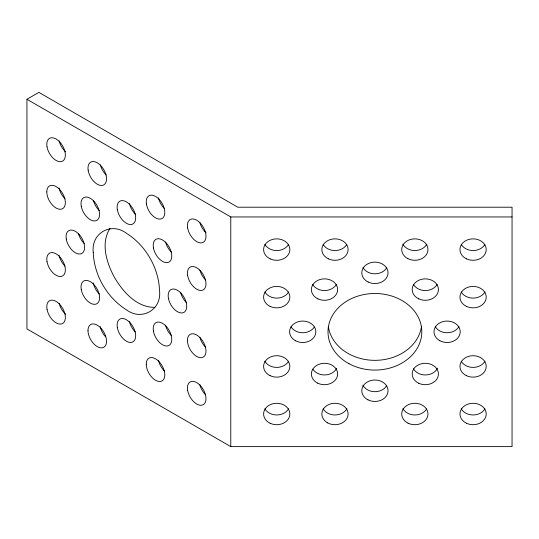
<?xml version="1.0" encoding="UTF-8"?>
<svg xmlns="http://www.w3.org/2000/svg" width="539" height="539" viewBox="0 0 539 539"><rect width="100%" height="100%" fill="white"/><g stroke="black" fill="none" stroke-linecap="round" stroke-linejoin="round"><path stroke-width="0.81" d="M109.983 228.395C100.328 243.561 106.735 263.173 114.612 277.7C123.155 292.044 136.798 307.547 154.875 307.365M26.95 99.277L38.882 92.385L237.773 207.212L512.05 207.212L512.05 446.615L230.78 446.615L26.95 328.931L26.95 99.277L230.78 216.954L512.05 216.954M230.78 216.954L230.78 446.615M288.601 244.396A13.125 10.719 0 0 1 276.723 250.547A13.125 10.719 0 0 1 264.851 244.396M484.925 244.47A13.125 10.719 0 0 1 472.986 250.547A13.125 10.719 0 0 1 461.175 244.315M437.513 368.191A13.125 10.719 0 0 1 425.722 374.955A13.125 10.719 0 0 1 413.433 368.804M437.19 284.403A13.125 10.719 0 0 1 425.311 290.555A13.125 10.719 0 0 1 413.433 284.403M386.706 267.802A13.125 10.719 0 0 1 374.72 273.812A13.125 10.719 0 0 1 362.956 267.519M336.343 284.477A13.125 10.719 0 0 1 324.411 290.555A13.125 10.719 0 0 1 312.593 284.329M458.985 326.594A13.125 10.719 0 0 1 447.121 332.758A13.125 10.719 0 0 1 435.236 326.621M386.611 385.843A13.125 10.719 0 0 1 374.511 391.698A13.125 10.719 0 0 1 362.868 385.25M288.601 408.818A13.125 10.719 0 0 1 276.723 414.969A13.125 10.719 0 0 1 264.851 408.818M314.331 327.038A13.125 10.719 0 0 1 302.541 332.758A13.125 10.719 0 0 1 290.945 326.775M336.606 368.406A13.125 10.719 0 0 1 325.044 374.949A13.125 10.719 0 0 1 312.869 369.202M484.972 408.818A13.125 10.719 0 0 1 473.094 414.969A13.125 10.719 0 0 1 461.216 408.818M421.451 326.762A46.9 38.289 0 0 1 375.009 360.335A46.9 38.289 0 0 1 328.392 326.917M288.601 291.956A13.125 10.719 0 0 1 276.723 298.114A13.125 10.719 0 0 1 264.851 291.956M484.965 361.258A13.125 10.719 0 0 1 473.087 367.409A13.125 10.719 0 0 1 461.216 361.245M484.972 291.956A13.125 10.719 0 0 1 473.094 298.114A13.125 10.719 0 0 1 461.216 291.956M426.861 244.133A13.125 10.719 0 0 1 414.781 250.547A13.125 10.719 0 0 1 402.774 244.039M346.853 244.396A13.125 10.719 0 0 1 334.982 250.547A13.125 10.719 0 0 1 323.104 244.396M426.598 409.02A13.125 10.719 0 0 1 414.558 414.969A13.125 10.719 0 0 1 402.849 408.609M346.873 408.778A13.125 10.719 0 0 1 335.029 414.969A13.125 10.719 0 0 1 323.124 408.852M288.581 361.292A13.125 10.719 0 0 1 276.675 367.409A13.125 10.719 0 0 1 264.824 361.218M99.365 294.004A13.125 7.58 60 0 1 93.24 282.941M65.704 314.277A13.125 7.58 60 0 1 59.182 303.444M65.617 151.809A13.125 7.58 60 0 1 59.155 140.935M135.774 214.509A13.125 7.58 60 0 1 129.421 203.574M206.093 232.861A13.125 7.58 60 0 1 199.929 222.668M171.557 252.326A13.125 7.58 60 0 1 165.594 242.004M99.331 210.614A13.125 7.58 60 0 1 93.395 200.279M84.192 243.48A13.125 7.58 60 0 1 78.566 233.825M135.296 331.95A13.125 7.58 60 0 1 129.448 321.567M171.402 335.541A13.125 7.58 60 0 1 165.547 325.158M205.602 394.791A13.125 7.58 60 0 1 199.76 384.408M186.669 302.79A13.125 7.58 60 0 1 180.599 292.529M105.651 336.862A13.125 7.58 60 0 1 100.234 326.607M164.476 371.068A13.125 7.58 60 0 1 158.486 360.241M205.797 347.412A13.125 7.58 60 0 1 199.902 337.401M65.118 266.178A13.125 7.58 60 0 1 59.068 255.378M65.03 198.83A13.125 7.58 60 0 1 59.047 187.996M106.136 174.966A13.125 7.58 60 0 1 100.382 164.88M205.73 280.085A13.125 7.58 60 0 1 199.881 270.052M164.408 208.613A13.125 7.58 60 0 1 158.473 197.766M93.247 252.279C94.035 275.139 106.965 297.555 126.308 309.743C141.575 321.359 161.875 309.851 159.544 290.757C158.749 267.896 145.826 245.481 126.476 233.293C111.216 221.677 90.909 233.185 93.247 252.279M439.858 340.722A13.125 10.719 0 0 0 460.205 332.442A13.125 10.719 0 0 0 441.252 322.194A13.125 10.719 0 0 0 439.858 340.722M418.749 383.269A13.125 10.719 0 0 0 438.436 373.985A13.125 10.719 0 0 0 418.749 364.708A13.125 10.719 0 0 0 418.749 383.269M368.002 399.844A13.125 10.719 0 0 0 388.033 391.058A13.125 10.719 0 0 0 368.696 381.289A13.125 10.719 0 0 0 368.002 399.844M317.7 383.148A13.125 10.719 0 0 0 337.63 374.221A13.125 10.719 0 0 0 318.199 364.593A13.125 10.719 0 0 0 317.7 383.148M270.16 423.277A13.125 10.719 0 0 0 289.854 413.999A13.125 10.719 0 0 0 270.16 404.715A13.125 10.719 0 0 0 270.16 423.277M295.648 340.816A13.125 10.719 0 0 0 315.834 332.267A13.125 10.719 0 0 0 296.672 322.275A13.125 10.719 0 0 0 295.648 340.816M317.862 298.822A13.125 10.719 0 0 0 337.636 289.665A13.125 10.719 0 0 0 318.03 280.26A13.125 10.719 0 0 0 317.862 298.822M368.184 282.038A13.125 10.719 0 0 0 388.033 272.997A13.125 10.719 0 0 0 368.514 263.483A13.125 10.719 0 0 0 368.184 282.038M418.749 298.862A13.125 10.719 0 0 0 438.436 289.584A13.125 10.719 0 0 0 418.749 280.3A13.125 10.719 0 0 0 418.749 298.862M270.16 258.855A13.125 10.719 0 0 0 289.854 249.577A13.125 10.719 0 0 0 270.16 240.293A13.125 10.719 0 0 0 270.16 258.855M466.437 258.814A13.125 10.719 0 0 0 486.218 249.658A13.125 10.719 0 0 0 466.626 240.246A13.125 10.719 0 0 0 466.437 258.814M466.531 423.277A13.125 10.719 0 0 0 486.218 413.992A13.125 10.719 0 0 0 466.531 404.715A13.125 10.719 0 0 0 466.531 423.277M349.043 363.724A46.9 38.289 0 0 0 421.72 334.113A46.9 38.289 0 0 0 353.968 297.521A46.9 38.289 0 0 0 349.043 363.724M408.036 423.162A13.125 10.719 0 0 0 427.966 414.228A13.125 10.719 0 0 0 408.522 404.6A13.125 10.719 0 0 0 408.036 423.162M327.759 422.947A13.125 10.719 0 0 0 348.079 414.626A13.125 10.719 0 0 0 329.1 404.412A13.125 10.719 0 0 0 327.759 422.947M270.12 375.69A13.125 10.719 0 0 0 289.854 366.473A13.125 10.719 0 0 0 270.207 357.128A13.125 10.719 0 0 0 270.12 375.69M270.16 306.421A13.125 10.719 0 0 0 289.854 297.137A13.125 10.719 0 0 0 270.16 287.853A13.125 10.719 0 0 0 270.16 306.421M328.413 258.855A13.125 10.719 0 0 0 348.106 249.57A13.125 10.719 0 0 0 328.413 240.293A13.125 10.719 0 0 0 328.413 258.855M407.875 258.653A13.125 10.719 0 0 0 427.959 249.961A13.125 10.719 0 0 0 408.697 240.104A13.125 10.719 0 0 0 407.875 258.653M466.531 306.421A13.125 10.719 0 0 0 486.218 297.137A13.125 10.719 0 0 0 466.531 287.853A13.125 10.719 0 0 0 466.531 306.421M466.525 375.71A13.125 10.719 0 0 0 486.218 366.439A13.125 10.719 0 0 0 466.545 357.148A13.125 10.719 0 0 0 466.525 375.71M47.041 309.346A13.125 7.58 60 0 0 62.43 323.595A13.125 7.58 60 0 0 58.758 303.403A13.125 7.58 60 0 0 47.041 309.346M187.633 390.31A13.125 7.58 60 0 0 202.933 404.856A13.125 7.58 60 0 0 199.565 384.765A13.125 7.58 60 0 0 187.633 390.31M153.42 331.067A13.125 7.58 60 0 0 168.727 345.573A13.125 7.58 60 0 0 165.325 325.468A13.125 7.58 60 0 0 153.42 331.067M117.32 327.476A13.125 7.58 60 0 0 132.621 342.009A13.125 7.58 60 0 0 129.245 321.911A13.125 7.58 60 0 0 117.32 327.476M81.261 289.591A13.125 7.58 60 0 0 96.649 303.841A13.125 7.58 60 0 0 92.977 283.649A13.125 7.58 60 0 0 81.261 289.591M66.257 238.986A13.125 7.58 60 0 0 81.53 253.606A13.125 7.58 60 0 0 78.249 233.542A13.125 7.58 60 0 0 66.257 238.986M168.444 298.431A13.125 7.58 60 0 0 183.92 312.404A13.125 7.58 60 0 0 179.965 292.131A13.125 7.58 60 0 0 168.444 298.431M153.453 247.906A13.125 7.58 60 0 0 168.842 262.156A13.125 7.58 60 0 0 165.17 241.964A13.125 7.58 60 0 0 153.453 247.906M117.3 209.482A13.125 7.58 60 0 0 132.56 224.143A13.125 7.58 60 0 0 129.32 204.092A13.125 7.58 60 0 0 117.3 209.482M81.254 206.188A13.125 7.58 60 0 0 96.629 220.491A13.125 7.58 60 0 0 93.011 200.319A13.125 7.58 60 0 0 81.254 206.188M47.021 146.844A13.125 7.58 60 0 0 62.362 161.235A13.125 7.58 60 0 0 58.845 141.097A13.125 7.58 60 0 0 47.021 146.844M187.619 227.835A13.125 7.58 60 0 0 202.88 242.489A13.125 7.58 60 0 0 199.632 222.432A13.125 7.58 60 0 0 187.619 227.835M187.619 275.409A13.125 7.58 60 0 0 202.886 290.049A13.125 7.58 60 0 0 199.625 269.992A13.125 7.58 60 0 0 187.619 275.409M187.431 340.554A13.125 7.58 60 0 0 201.471 357.694A13.125 7.58 60 0 0 201.229 338.997A13.125 7.58 60 0 0 187.431 340.554M146.237 364.169A13.125 7.58 60 0 0 160.164 381.491A13.125 7.58 60 0 0 160.164 362.929A13.125 7.58 60 0 0 146.237 364.169M146.406 203.897A13.125 7.58 60 0 0 161.592 218.746A13.125 7.58 60 0 0 158.567 198.77A13.125 7.58 60 0 0 146.406 203.897M88.147 170.236A13.125 7.58 60 0 0 103.326 185.126A13.125 7.58 60 0 0 100.328 165.156A13.125 7.58 60 0 0 88.147 170.236M46.792 191.931A13.125 7.58 60 0 0 60.718 209.247A13.125 7.58 60 0 0 60.718 190.685A13.125 7.58 60 0 0 46.792 191.931M46.994 261.503A13.125 7.58 60 0 0 62.268 276.109A13.125 7.58 60 0 0 58.973 256.038A13.125 7.58 60 0 0 46.994 261.503M87.985 330.542A13.125 7.58 60 0 0 101.911 347.857A13.125 7.58 60 0 0 101.911 329.295A13.125 7.58 60 0 0 87.985 330.542"/></g></svg>
